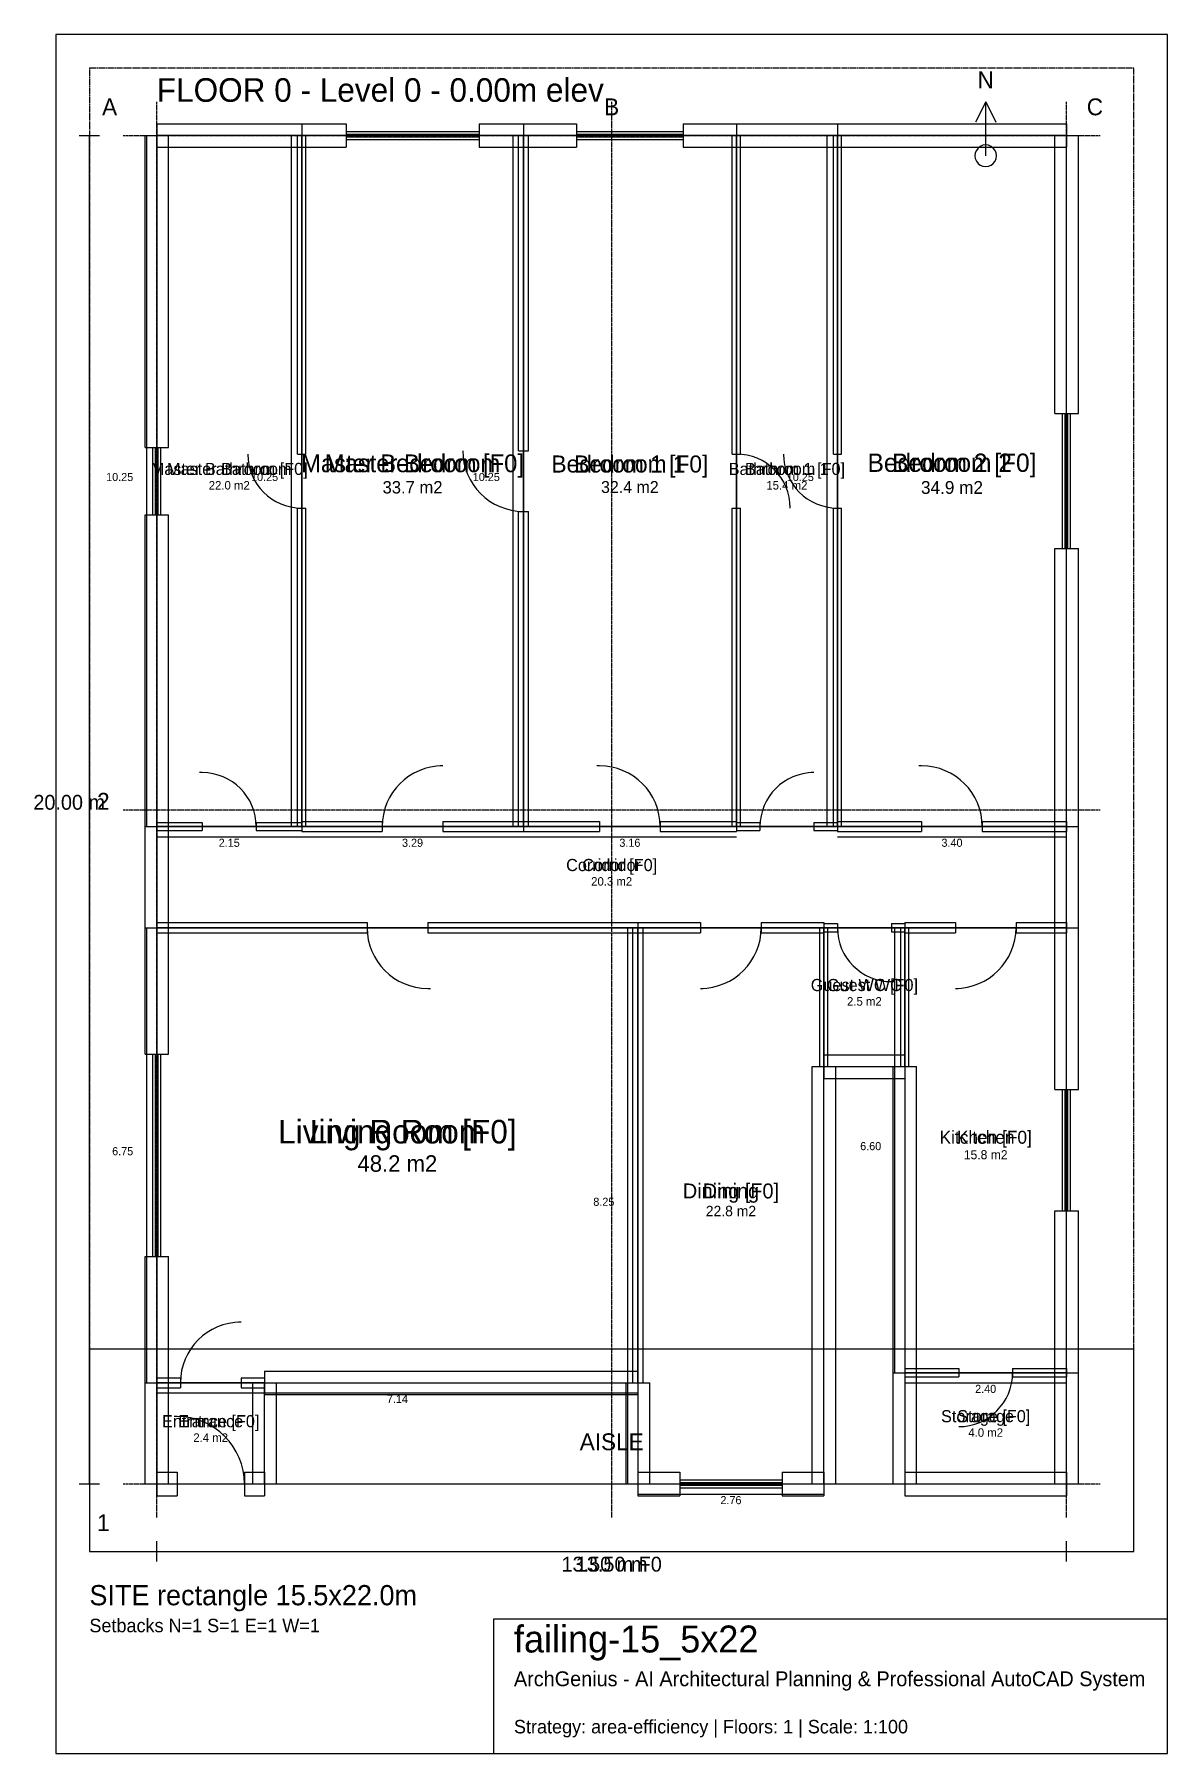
# Model space of a CAD drawing. Extents: x -817 to 16000, y -3000 to 22500.
import ezdxf
from ezdxf.enums import TextEntityAlignment as Align

# ---------------------------------------------------------------- set-up
doc = ezdxf.new("R2010")
doc.units = 0
doc.linetypes.add('CENTER', pattern=[50.8, 31.75, -6.35, 6.35, -6.35])
doc.linetypes.add('DASHED', pattern=[19.05, 12.7, -6.35])
for name, color, linetype in [('A-AXIS', 1, 'CENTER'), ('A-AXIS-TEXT', 1, 'CONTINUOUS'), ('A-BLDG-OUT', 9, 'DASHED'), ('A-DIMS', 2, 'CONTINUOUS'), ('A-DOOR', 3, 'CONTINUOUS'), ('A-FLOOR-0-A-BLDG-OUT', 9, 'DASHED'), ('A-FLOOR-0-A-DIMS', 2, 'CONTINUOUS'), ('A-FLOOR-0-A-DOOR', 3, 'CONTINUOUS'), ('A-FLOOR-0-A-PARKING', 8, 'CONTINUOUS'), ('A-FLOOR-0-A-ROOM', 7, 'CONTINUOUS'), ('A-FLOOR-0-A-SETBACK', 2, 'DASHED'), ('A-FLOOR-0-A-SITE', 3, 'DASHED'), ('A-FLOOR-0-A-WALL-EXT', 7, 'CONTINUOUS'), ('A-FLOOR-0-A-WALL-INT', 7, 'CONTINUOUS'), ('A-FLOOR-0-A-WALL-SERVICE', 7, 'CONTINUOUS'), ('A-FLOOR-0-A-WINDOW', 4, 'CONTINUOUS'), ('A-GRID', 1, 'CENTER'), ('A-NORTH', 7, 'CONTINUOUS'), ('A-PARKING', 8, 'CONTINUOUS'), ('A-ROOM', 7, 'CONTINUOUS'), ('A-SETBACK', 2, 'DASHED'), ('A-SITE', 3, 'DASHED'), ('A-TITLE', 7, 'CONTINUOUS'), ('A-WALL-EXT', 7, 'CONTINUOUS'), ('A-WALL-INT', 7, 'CONTINUOUS'), ('A-WALL-SERVICE', 7, 'CONTINUOUS'), ('A-WINDOW', 4, 'CONTINUOUS')]:
    doc.layers.add(name, color=color, linetype=linetype)

msp = doc.modelspace()

# ---------------------------------------------------------------- linework, layer by layer
at = {"layer": 'A-AXIS'}
for p, q in [((7750, 500), (7750, 21500)), ((500, 11000), (15000, 11000))]:
    msp.add_line(p, q, dxfattribs=at)
at = {"layer": 'A-BLDG-OUT'}
msp.add_lwpolyline([(1000, 1000), (14500, 1000), (14500, 21000), (1000, 21000)], close=True, dxfattribs=at)
at = {"layer": 'A-DIMS'}
for p, q in [((-150, 21000), (150, 21000)), ((0, 1000), (0, 21000)), ((850, 10750), (850, 21000)), ((3000, 10750), (3000, 21000)), ((6290, 10750), (6290, 21000)), ((10950, 10750), (10950, 21000)), ((1000, 10600), (3150, 10600)), ((3150, 10600), (6440, 10600)), ((6440, 10600), (9600, 10600)), ((11100, 10600), (14500, 10600)), ((850, 2500), (850, 9250)), ((7990, 1000), (7990, 9250)), ((11950, 2650), (11950, 9250)), ((1000, 2350), (8140, 2350)), ((12100, 2500), (14500, 2500)), ((-150, 1000), (150, 1000)), ((8140, 850), (10900, 850)), ((1000, -150), (1000, 150)), ((1000, 0), (14500, 0)), ((14500, -150), (14500, 150))]:
    msp.add_line(p, q, dxfattribs=at)
at = {"layer": 'A-DOOR'}
for p, q in [((5540, 16325), (5540, 16285)), ((6440, 16325), (6440, 15425)), ((2350, 16275), (2350, 16235)), ((3150, 16275), (3150, 15475)), ((9600, 15475), (9600, 16275)), ((10300, 16275), (10300, 16235)), ((11100, 16275), (11100, 15475)), ((10400, 15475), (10400, 15515)), ((1675, 11550), (1635, 11550)), ((5245, 11650), (5205, 11650)), ((7570, 11650), (7530, 11650)), ((10750, 11550), (10710, 11550)), ((12350, 11650), (12310, 11650)), ((1675, 10750), (2475, 10750)), ((5245, 10750), (4345, 10750)), ((7570, 10750), (8470, 10750)), ((10750, 10750), (9950, 10750)), ((12350, 10750), (13250, 10750)), ((5020, 9250), (4120, 9250)), ((9070, 9250), (9970, 9250)), ((11900, 9250), (11100, 9250)), ((12850, 9250), (13750, 9250)), ((11900, 8450), (11940, 8450)), ((5020, 8350), (5060, 8350)), ((9070, 8350), (9110, 8350)), ((12850, 8350), (12890, 8350)), ((2250, 3400), (2210, 3400)), ((12900, 2650), (13700, 2650)), ((2250, 2500), (1350, 2500)), ((1300, 2000), (1260, 2000)), ((12900, 1850), (12940, 1850)), ((1300, 1000), (2300, 1000))]:
    msp.add_line(p, q, dxfattribs=at)
for centre, radius, start, end in [((6440, 16325), 900, 180, 270), ((3150, 16275), 800, 180, 270), ((9600, 15475), 800, 0, 90), ((11100, 16275), 800, 180, 270), ((1675, 10750), 800, 0, 90), ((5245, 10750), 900, 90, 180), ((7570, 10750), 900, 0, 90), ((10750, 10750), 800, 90, 180), ((12350, 10750), 900, 0, 90), ((5020, 9250), 900, 180, 270), ((9070, 9250), 900, -90, 0), ((11900, 9250), 800, 180, 270), ((12850, 9250), 900, -90, 0), ((2250, 2500), 900, 90, 180), ((12900, 2650), 800, -90, 0), ((1300, 1000), 1000, 0, 90)]:
    msp.add_arc(centre, radius, start, end, dxfattribs=at)
at = {"layer": 'A-FLOOR-0-A-BLDG-OUT'}
msp.add_lwpolyline([(1000, 1000), (14500, 1000), (14500, 21000), (1000, 21000)], close=True, dxfattribs=at)
at = {"layer": 'A-FLOOR-0-A-DIMS'}
for p, q in [((-150, 21000), (150, 21000)), ((0, 1000), (0, 21000)), ((850, 10750), (850, 21000)), ((3000, 10750), (3000, 21000)), ((6290, 10750), (6290, 21000)), ((10950, 10750), (10950, 21000)), ((1000, 10600), (3150, 10600)), ((3150, 10600), (6440, 10600)), ((6440, 10600), (9600, 10600)), ((11100, 10600), (14500, 10600)), ((850, 2500), (850, 9250)), ((7990, 1000), (7990, 9250)), ((11950, 2650), (11950, 9250)), ((1000, 2350), (8140, 2350)), ((12100, 2500), (14500, 2500)), ((-150, 1000), (150, 1000)), ((8140, 850), (10900, 850)), ((1000, -150), (1000, 150)), ((1000, 0), (14500, 0)), ((14500, -150), (14500, 150))]:
    msp.add_line(p, q, dxfattribs=at)
at = {"layer": 'A-FLOOR-0-A-DOOR'}
for p, q in [((5540, 16325), (5540, 16285)), ((6440, 16325), (6440, 15425)), ((2350, 16275), (2350, 16235)), ((3150, 16275), (3150, 15475)), ((9600, 15475), (9600, 16275)), ((10300, 16275), (10300, 16235)), ((11100, 16275), (11100, 15475)), ((10400, 15475), (10400, 15515)), ((1675, 11550), (1635, 11550)), ((5245, 11650), (5205, 11650)), ((7570, 11650), (7530, 11650)), ((10750, 11550), (10710, 11550)), ((12350, 11650), (12310, 11650)), ((1675, 10750), (2475, 10750)), ((5245, 10750), (4345, 10750)), ((7570, 10750), (8470, 10750)), ((10750, 10750), (9950, 10750)), ((12350, 10750), (13250, 10750)), ((5020, 9250), (4120, 9250)), ((9070, 9250), (9970, 9250)), ((11900, 9250), (11100, 9250)), ((12850, 9250), (13750, 9250)), ((11900, 8450), (11940, 8450)), ((5020, 8350), (5060, 8350)), ((9070, 8350), (9110, 8350)), ((12850, 8350), (12890, 8350)), ((2250, 3400), (2210, 3400)), ((12900, 2650), (13700, 2650)), ((2250, 2500), (1350, 2500)), ((1300, 2000), (1260, 2000)), ((12900, 1850), (12940, 1850)), ((1300, 1000), (2300, 1000))]:
    msp.add_line(p, q, dxfattribs=at)
for centre, radius, start, end in [((6440, 16325), 900, 180, 270), ((3150, 16275), 800, 180, 270), ((9600, 15475), 800, 0, 90), ((11100, 16275), 800, 180, 270), ((1675, 10750), 800, 0, 90), ((5245, 10750), 900, 90, 180), ((7570, 10750), 900, 0, 90), ((10750, 10750), 800, 90, 180), ((12350, 10750), 900, 0, 90), ((5020, 9250), 900, 180, 270), ((9070, 9250), 900, -90, 0), ((11900, 9250), 800, 180, 270), ((12850, 9250), 900, -90, 0), ((2250, 2500), 900, 90, 180), ((12900, 2650), 800, -90, 0), ((1300, 1000), 1000, 0, 90)]:
    msp.add_arc(centre, radius, start, end, dxfattribs=at)
at = {"layer": 'A-FLOOR-0-A-PARKING'}
msp.add_lwpolyline([(0, 0), (15500, 0), (15500, 3000), (0, 3000)], close=True, dxfattribs=at)
at = {"layer": 'A-FLOOR-0-A-ROOM'}
for points in [[(1000, 10750), (3150, 10750), (3150, 21000), (1000, 21000)], [(3150, 10750), (6440, 10750), (6440, 21000), (3150, 21000)], [(6440, 10750), (9600, 10750), (9600, 21000), (6440, 21000)], [(9600, 10750), (11100, 10750), (11100, 21000), (9600, 21000)], [(11100, 10750), (14500, 10750), (14500, 21000), (11100, 21000)], [(1000, 9250), (14500, 9250), (14500, 10750), (1000, 10750)], [(1000, 2500), (8140, 2500), (8140, 9250), (1000, 9250)], [(8140, 1000), (10900, 1000), (10900, 9250), (8140, 9250)], [(10900, 7190), (12100, 7190), (12100, 9250), (10900, 9250)], [(12100, 2650), (14500, 2650), (14500, 9250), (12100, 9250)], [(12100, 1000), (14500, 1000), (14500, 2650), (12100, 2650)], [(1000, 1000), (2600, 1000), (2600, 2500), (1000, 2500)]]:
    msp.add_lwpolyline(points, close=True, dxfattribs=at)
at = {"layer": 'A-FLOOR-0-A-SETBACK'}
msp.add_lwpolyline([(1000, 1000), (14500, 1000), (14500, 21000), (1000, 21000)], close=True, dxfattribs=at)
at = {"layer": 'A-FLOOR-0-A-SITE'}
msp.add_lwpolyline([(0, 0), (15500, 0), (15500, 22000), (0, 22000)], close=True, dxfattribs=at)
at = {"layer": 'A-FLOOR-0-A-WALL-EXT'}
for p, q in [((1000, 21175), (3150, 21175)), ((1000, 21175), (1000, 20825)), ((3150, 21175), (3150, 20825)), ((3150, 21175), (3808, 21175)), ((3150, 21175), (3150, 20825)), ((3808, 21175), (3808, 20825)), ((5782, 21175), (6440, 21175)), ((5782, 21175), (5782, 20825)), ((6440, 21175), (6440, 20825)), ((6440, 21175), (7230, 21175)), ((6440, 21175), (6440, 20825)), ((7230, 21175), (7230, 20825)), ((8810, 21175), (9600, 21175)), ((8810, 21175), (8810, 20825)), ((9600, 21175), (9600, 20825)), ((9600, 21175), (11100, 21175)), ((9600, 21175), (9600, 20825)), ((11100, 21175), (11100, 20825)), ((11100, 21175), (14500, 21175)), ((11100, 21175), (11100, 20825)), ((14500, 21175), (14500, 20825)), ((825, 16375), (825, 21000)), ((825, 21000), (1175, 21000)), ((1175, 16375), (1175, 21000)), ((14325, 16875), (14325, 21000)), ((14325, 21000), (14675, 21000)), ((14675, 16875), (14675, 21000)), ((1000, 20825), (3150, 20825)), ((3150, 20825), (3808, 20825)), ((5782, 20825), (6440, 20825)), ((6440, 20825), (7230, 20825)), ((8810, 20825), (9600, 20825)), ((9600, 20825), (11100, 20825)), ((11100, 20825), (14500, 20825)), ((14325, 16875), (14675, 16875)), ((825, 16375), (1175, 16375)), ((825, 10750), (825, 15375)), ((825, 15375), (1175, 15375)), ((1175, 10750), (1175, 15375)), ((14325, 10750), (14325, 14875)), ((14325, 14875), (14675, 14875)), ((14675, 10750), (14675, 14875)), ((825, 9250), (825, 10750)), ((825, 10750), (1175, 10750)), ((825, 10750), (1175, 10750)), ((1175, 9250), (1175, 10750)), ((14325, 9250), (14325, 10750)), ((14325, 10750), (14675, 10750)), ((14325, 10750), (14675, 10750)), ((14675, 9250), (14675, 10750)), ((825, 7375), (825, 9250)), ((825, 9250), (1175, 9250)), ((825, 9250), (1175, 9250)), ((1175, 7375), (1175, 9250)), ((14325, 6850), (14325, 9250)), ((14325, 9250), (14675, 9250)), ((14325, 9250), (14675, 9250)), ((14675, 6850), (14675, 9250)), ((825, 7375), (1175, 7375)), ((10725, 1000), (10725, 7190)), ((10725, 7190), (11075, 7190)), ((10900, 7365), (12100, 7365)), ((10900, 7365), (10900, 7015)), ((11075, 1000), (11075, 7190)), ((11925, 2650), (11925, 7190)), ((11925, 7190), (12275, 7190)), ((12100, 7365), (12100, 7015)), ((12275, 2650), (12275, 7190)), ((10900, 7015), (12100, 7015)), ((14325, 6850), (14675, 6850)), ((14325, 2650), (14325, 5050)), ((14325, 5050), (14675, 5050)), ((14675, 2650), (14675, 5050)), ((825, 2500), (825, 4375)), ((825, 4375), (1175, 4375)), ((1175, 2500), (1175, 4375)), ((2600, 2675), (8140, 2675)), ((2600, 2675), (2600, 2325)), ((8140, 2675), (8140, 2325)), ((11925, 1000), (11925, 2650)), ((11925, 2650), (12275, 2650)), ((11925, 2650), (12275, 2650)), ((12275, 1000), (12275, 2650)), ((14325, 1000), (14325, 2650)), ((14325, 2650), (14675, 2650)), ((14325, 2650), (14675, 2650)), ((14675, 1000), (14675, 2650)), ((825, 1000), (825, 2500)), ((825, 2500), (1175, 2500)), ((825, 2500), (1175, 2500)), ((1175, 1000), (1175, 2500)), ((2425, 1000), (2425, 2500)), ((2425, 2500), (2775, 2500)), ((2600, 2325), (8140, 2325)), ((2775, 1000), (2775, 2500)), ((7965, 1000), (7965, 2500)), ((7965, 2500), (8315, 2500)), ((8315, 1000), (8315, 2500)), ((1000, 1175), (1300, 1175)), ((1000, 1175), (1000, 825)), ((1300, 1175), (1300, 825)), ((2300, 1175), (2600, 1175)), ((2300, 1175), (2300, 825)), ((2600, 1175), (2600, 825)), ((8140, 1175), (8761, 1175)), ((8140, 1175), (8140, 825)), ((8761, 1175), (8761, 825)), ((10279, 1175), (10900, 1175)), ((10279, 1175), (10279, 825)), ((10900, 1175), (10900, 825)), ((12100, 1175), (14500, 1175)), ((12100, 1175), (12100, 825)), ((14500, 1175), (14500, 825)), ((825, 1000), (1175, 1000)), ((1000, 825), (1300, 825)), ((2300, 825), (2600, 825)), ((2425, 1000), (2775, 1000)), ((7965, 1000), (8315, 1000)), ((8140, 825), (8761, 825)), ((10279, 825), (10900, 825)), ((10725, 1000), (11075, 1000)), ((11925, 1000), (12275, 1000)), ((12100, 825), (14500, 825)), ((14325, 1000), (14675, 1000))]:
    msp.add_line(p, q, dxfattribs=at)
at = {"layer": 'A-FLOOR-0-A-WALL-INT'}
for p, q in [((6365, 16325), (6365, 21000)), ((6365, 21000), (6515, 21000)), ((6515, 16325), (6515, 21000)), ((6365, 16325), (6515, 16325)), ((6365, 10750), (6365, 15425)), ((6365, 15425), (6515, 15425)), ((6515, 10750), (6515, 15425)), ((3150, 10825), (4345, 10825)), ((3150, 10825), (3150, 10675)), ((4345, 10825), (4345, 10675)), ((5245, 10825), (6440, 10825)), ((5245, 10825), (5245, 10675)), ((6365, 10750), (6515, 10750)), ((6440, 10825), (6440, 10675)), ((6440, 10825), (7570, 10825)), ((6440, 10825), (6440, 10675)), ((7570, 10825), (7570, 10675)), ((8470, 10825), (9600, 10825)), ((8470, 10825), (8470, 10675)), ((9600, 10825), (9600, 10675)), ((11100, 10825), (12350, 10825)), ((11100, 10825), (11100, 10675)), ((12350, 10825), (12350, 10675)), ((13250, 10825), (14500, 10825)), ((13250, 10825), (13250, 10675)), ((14500, 10825), (14500, 10675)), ((3150, 10675), (4345, 10675)), ((5245, 10675), (6440, 10675)), ((6440, 10675), (7570, 10675)), ((8470, 10675), (9600, 10675)), ((11100, 10675), (12350, 10675)), ((13250, 10675), (14500, 10675)), ((1000, 9325), (4120, 9325)), ((1000, 9325), (1000, 9175)), ((4120, 9325), (4120, 9175)), ((5020, 9325), (8140, 9325)), ((5020, 9325), (5020, 9175)), ((8065, 2500), (8065, 9250)), ((8065, 9250), (8215, 9250)), ((8140, 9325), (8140, 9175)), ((8140, 9325), (9070, 9325)), ((8140, 9325), (8140, 9175)), ((8215, 2500), (8215, 9250)), ((9070, 9325), (9070, 9175)), ((9970, 9325), (10900, 9325)), ((9970, 9325), (9970, 9175)), ((10900, 9325), (10900, 9175)), ((12100, 9325), (12850, 9325)), ((12100, 9325), (12100, 9175)), ((12850, 9325), (12850, 9175)), ((13750, 9325), (14500, 9325)), ((13750, 9325), (13750, 9175)), ((14500, 9325), (14500, 9175)), ((1000, 9175), (4120, 9175)), ((5020, 9175), (8140, 9175)), ((8140, 9175), (9070, 9175)), ((9970, 9175), (10900, 9175)), ((12100, 9175), (12850, 9175)), ((13750, 9175), (14500, 9175)), ((1000, 2575), (1350, 2575)), ((1000, 2575), (1000, 2425)), ((1350, 2575), (1350, 2425)), ((2250, 2575), (2600, 2575)), ((2250, 2575), (2250, 2425)), ((2600, 2575), (2600, 2425)), ((1000, 2425), (1350, 2425)), ((2250, 2425), (2600, 2425)), ((8065, 2500), (8215, 2500))]:
    msp.add_line(p, q, dxfattribs=at)
at = {"layer": 'A-FLOOR-0-A-WALL-SERVICE'}
for p, q in [((3090, 16275), (3090, 21000)), ((3090, 21000), (3210, 21000)), ((3210, 16275), (3210, 21000)), ((9540, 16275), (9540, 21000)), ((9540, 21000), (9660, 21000)), ((9660, 16275), (9660, 21000)), ((11040, 16275), (11040, 21000)), ((11040, 21000), (11160, 21000)), ((11160, 16275), (11160, 21000)), ((3090, 16275), (3210, 16275)), ((9540, 16275), (9660, 16275)), ((11040, 16275), (11160, 16275)), ((3090, 10750), (3090, 15475)), ((3090, 15475), (3210, 15475)), ((3210, 10750), (3210, 15475)), ((9540, 10750), (9540, 15475)), ((9540, 15475), (9660, 15475)), ((9660, 10750), (9660, 15475)), ((11040, 10750), (11040, 15475)), ((11040, 15475), (11160, 15475)), ((11160, 10750), (11160, 15475)), ((1000, 10810), (1675, 10810)), ((1000, 10810), (1000, 10690)), ((1675, 10810), (1675, 10690)), ((2475, 10810), (3150, 10810)), ((2475, 10810), (2475, 10690)), ((3090, 10750), (3210, 10750)), ((3150, 10810), (3150, 10690)), ((9540, 10750), (9660, 10750)), ((9600, 10810), (9950, 10810)), ((9600, 10810), (9600, 10690)), ((9950, 10810), (9950, 10690)), ((10750, 10810), (11100, 10810)), ((10750, 10810), (10750, 10690)), ((11040, 10750), (11160, 10750)), ((11100, 10810), (11100, 10690)), ((1000, 10690), (1675, 10690)), ((2475, 10690), (3150, 10690)), ((9600, 10690), (9950, 10690)), ((10750, 10690), (11100, 10690)), ((10840, 7190), (10840, 9250)), ((10840, 9250), (10960, 9250)), ((10900, 9310), (11100, 9310)), ((10900, 9310), (10900, 9190)), ((10900, 9190), (11100, 9190)), ((10960, 7190), (10960, 9250)), ((11100, 9310), (11100, 9190)), ((11900, 9310), (12100, 9310)), ((11900, 9310), (11900, 9190)), ((11900, 9190), (12100, 9190)), ((12040, 7190), (12040, 9250)), ((12040, 9250), (12160, 9250)), ((12100, 9310), (12100, 9190)), ((12160, 7190), (12160, 9250)), ((10840, 7190), (10960, 7190)), ((12040, 7190), (12160, 7190)), ((12100, 2710), (12900, 2710)), ((12100, 2710), (12100, 2590)), ((12100, 2590), (12900, 2590)), ((12900, 2710), (12900, 2590)), ((13700, 2710), (14500, 2710)), ((13700, 2710), (13700, 2590)), ((13700, 2590), (14500, 2590)), ((14500, 2710), (14500, 2590))]:
    msp.add_line(p, q, dxfattribs=at)
at = {"layer": 'A-FLOOR-0-A-WINDOW'}
for p, q in [((3808, 21060), (5782, 21060)), ((3808, 21020), (5782, 21020)), ((3808, 20980), (5782, 20980)), ((3808, 20940), (5782, 20940)), ((7230, 21060), (8810, 21060)), ((7230, 21020), (8810, 21020)), ((7230, 20980), (8810, 20980)), ((7230, 20940), (8810, 20940)), ((14440, 14875), (14440, 16875)), ((14480, 14875), (14480, 16875)), ((14520, 14875), (14520, 16875)), ((14560, 14875), (14560, 16875)), ((940, 15375), (940, 16375)), ((980, 15375), (980, 16375)), ((1020, 15375), (1020, 16375)), ((1060, 15375), (1060, 16375)), ((940, 4375), (940, 7375)), ((980, 4375), (980, 7375)), ((1020, 4375), (1020, 7375)), ((1060, 4375), (1060, 7375)), ((14440, 5050), (14440, 6850)), ((14480, 5050), (14480, 6850)), ((14520, 5050), (14520, 6850)), ((14560, 5050), (14560, 6850)), ((8761, 1060), (10279, 1060)), ((8761, 1020), (10279, 1020)), ((8761, 980), (10279, 980)), ((8761, 940), (10279, 940))]:
    msp.add_line(p, q, dxfattribs=at)
at = {"layer": 'A-GRID'}
for p, q in [((1000, 500), (1000, 21500)), ((14500, 500), (14500, 21500)), ((500, 21000), (15000, 21000)), ((500, 1000), (15000, 1000))]:
    msp.add_line(p, q, dxfattribs=at)
at = {"layer": 'A-NORTH'}
for p, q in [((13300, 21500), (13150, 21200)), ((13300, 20700), (13300, 21500)), ((13300, 21500), (13450, 21200)), ((13145.45, 20741.41), (13140, 20700)), ((13140, 20700), (13145.45, 20658.59)), ((13161.44, 20780), (13145.45, 20741.41)), ((13145.45, 20658.59), (13161.44, 20620)), ((13186.86, 20813.14), (13161.44, 20780)), ((13220, 20838.56), (13186.86, 20813.14)), ((13258.59, 20854.55), (13220, 20838.56)), ((13300, 20860), (13258.59, 20854.55)), ((13341.41, 20854.55), (13300, 20860)), ((13380, 20838.56), (13341.41, 20854.55)), ((13413.14, 20813.14), (13380, 20838.56)), ((13438.56, 20780), (13413.14, 20813.14)), ((13454.55, 20741.41), (13438.56, 20780)), ((13438.56, 20620), (13454.55, 20658.59)), ((13460, 20700), (13454.55, 20741.41)), ((13454.55, 20658.59), (13460, 20700)), ((13161.44, 20620), (13186.86, 20586.86)), ((13186.86, 20586.86), (13220, 20561.44)), ((13220, 20561.44), (13258.59, 20545.45)), ((13258.59, 20545.45), (13300, 20540)), ((13300, 20540), (13341.41, 20545.45)), ((13341.41, 20545.45), (13380, 20561.44)), ((13380, 20561.44), (13413.14, 20586.86)), ((13413.14, 20586.86), (13438.56, 20620))]:
    msp.add_line(p, q, dxfattribs=at)
at = {"layer": 'A-PARKING'}
msp.add_lwpolyline([(0, 0), (15500, 0), (15500, 3000), (0, 3000)], close=True, dxfattribs=at)
at = {"layer": 'A-ROOM'}
for points in [[(1000, 10750), (3150, 10750), (3150, 21000), (1000, 21000)], [(3150, 10750), (6440, 10750), (6440, 21000), (3150, 21000)], [(6440, 10750), (9600, 10750), (9600, 21000), (6440, 21000)], [(9600, 10750), (11100, 10750), (11100, 21000), (9600, 21000)], [(11100, 10750), (14500, 10750), (14500, 21000), (11100, 21000)], [(1000, 9250), (14500, 9250), (14500, 10750), (1000, 10750)], [(1000, 2500), (8140, 2500), (8140, 9250), (1000, 9250)], [(8140, 1000), (10900, 1000), (10900, 9250), (8140, 9250)], [(10900, 7190), (12100, 7190), (12100, 9250), (10900, 9250)], [(12100, 2650), (14500, 2650), (14500, 9250), (12100, 9250)], [(12100, 1000), (14500, 1000), (14500, 2650), (12100, 2650)], [(1000, 1000), (2600, 1000), (2600, 2500), (1000, 2500)]]:
    msp.add_lwpolyline(points, close=True, dxfattribs=at)
at = {"layer": 'A-SETBACK'}
msp.add_lwpolyline([(1000, 1000), (14500, 1000), (14500, 21000), (1000, 21000)], close=True, dxfattribs=at)
at = {"layer": 'A-SITE'}
msp.add_lwpolyline([(0, 0), (15500, 0), (15500, 22000), (0, 22000)], close=True, dxfattribs=at)
at = {"layer": 'A-TITLE'}
for p, q in [((16000, 22500), (-500, 22500)), ((-500, 22500), (-500, -3000)), ((16000, -3000), (16000, 22500)), ((6000, -1000), (16000, -1000)), ((6000, -3000), (6000, -1000)), ((16000, -3000), (16000, -1000)), ((-500, -3000), (16000, -3000)), ((6000, -3000), (16000, -3000))]:
    msp.add_line(p, q, dxfattribs=at)
at = {"layer": 'A-WALL-EXT'}
for p, q in [((1000, 21175), (3150, 21175)), ((1000, 21175), (1000, 20825)), ((3150, 21175), (3150, 20825)), ((3150, 21175), (3808, 21175)), ((3150, 21175), (3150, 20825)), ((3808, 21175), (3808, 20825)), ((5782, 21175), (6440, 21175)), ((5782, 21175), (5782, 20825)), ((6440, 21175), (6440, 20825)), ((6440, 21175), (7230, 21175)), ((6440, 21175), (6440, 20825)), ((7230, 21175), (7230, 20825)), ((8810, 21175), (9600, 21175)), ((8810, 21175), (8810, 20825)), ((9600, 21175), (9600, 20825)), ((9600, 21175), (11100, 21175)), ((9600, 21175), (9600, 20825)), ((11100, 21175), (11100, 20825)), ((11100, 21175), (14500, 21175)), ((11100, 21175), (11100, 20825)), ((14500, 21175), (14500, 20825)), ((825, 16375), (825, 21000)), ((825, 21000), (1175, 21000)), ((1175, 16375), (1175, 21000)), ((14325, 16875), (14325, 21000)), ((14325, 21000), (14675, 21000)), ((14675, 16875), (14675, 21000)), ((1000, 20825), (3150, 20825)), ((3150, 20825), (3808, 20825)), ((5782, 20825), (6440, 20825)), ((6440, 20825), (7230, 20825)), ((8810, 20825), (9600, 20825)), ((9600, 20825), (11100, 20825)), ((11100, 20825), (14500, 20825)), ((14325, 16875), (14675, 16875)), ((825, 16375), (1175, 16375)), ((825, 10750), (825, 15375)), ((825, 15375), (1175, 15375)), ((1175, 10750), (1175, 15375)), ((14325, 10750), (14325, 14875)), ((14325, 14875), (14675, 14875)), ((14675, 10750), (14675, 14875)), ((825, 9250), (825, 10750)), ((825, 10750), (1175, 10750)), ((825, 10750), (1175, 10750)), ((1175, 9250), (1175, 10750)), ((14325, 9250), (14325, 10750)), ((14325, 10750), (14675, 10750)), ((14325, 10750), (14675, 10750)), ((14675, 9250), (14675, 10750)), ((825, 7375), (825, 9250)), ((825, 9250), (1175, 9250)), ((825, 9250), (1175, 9250)), ((1175, 7375), (1175, 9250)), ((14325, 6850), (14325, 9250)), ((14325, 9250), (14675, 9250)), ((14325, 9250), (14675, 9250)), ((14675, 6850), (14675, 9250)), ((825, 7375), (1175, 7375)), ((10725, 1000), (10725, 7190)), ((10725, 7190), (11075, 7190)), ((10900, 7365), (12100, 7365)), ((10900, 7365), (10900, 7015)), ((11075, 1000), (11075, 7190)), ((11925, 2650), (11925, 7190)), ((11925, 7190), (12275, 7190)), ((12100, 7365), (12100, 7015)), ((12275, 2650), (12275, 7190)), ((10900, 7015), (12100, 7015)), ((14325, 6850), (14675, 6850)), ((14325, 2650), (14325, 5050)), ((14325, 5050), (14675, 5050)), ((14675, 2650), (14675, 5050)), ((825, 2500), (825, 4375)), ((825, 4375), (1175, 4375)), ((1175, 2500), (1175, 4375)), ((2600, 2675), (8140, 2675)), ((2600, 2675), (2600, 2325)), ((8140, 2675), (8140, 2325)), ((11925, 1000), (11925, 2650)), ((11925, 2650), (12275, 2650)), ((11925, 2650), (12275, 2650)), ((12275, 1000), (12275, 2650)), ((14325, 1000), (14325, 2650)), ((14325, 2650), (14675, 2650)), ((14325, 2650), (14675, 2650)), ((14675, 1000), (14675, 2650)), ((825, 1000), (825, 2500)), ((825, 2500), (1175, 2500)), ((825, 2500), (1175, 2500)), ((1175, 1000), (1175, 2500)), ((2425, 1000), (2425, 2500)), ((2425, 2500), (2775, 2500)), ((2600, 2325), (8140, 2325)), ((2775, 1000), (2775, 2500)), ((7965, 1000), (7965, 2500)), ((7965, 2500), (8315, 2500)), ((8315, 1000), (8315, 2500)), ((1000, 1175), (1300, 1175)), ((1000, 1175), (1000, 825)), ((1300, 1175), (1300, 825)), ((2300, 1175), (2600, 1175)), ((2300, 1175), (2300, 825)), ((2600, 1175), (2600, 825)), ((8140, 1175), (8761, 1175)), ((8140, 1175), (8140, 825)), ((8761, 1175), (8761, 825)), ((10279, 1175), (10900, 1175)), ((10279, 1175), (10279, 825)), ((10900, 1175), (10900, 825)), ((12100, 1175), (14500, 1175)), ((12100, 1175), (12100, 825)), ((14500, 1175), (14500, 825)), ((825, 1000), (1175, 1000)), ((1000, 825), (1300, 825)), ((2300, 825), (2600, 825)), ((2425, 1000), (2775, 1000)), ((7965, 1000), (8315, 1000)), ((8140, 825), (8761, 825)), ((10279, 825), (10900, 825)), ((10725, 1000), (11075, 1000)), ((11925, 1000), (12275, 1000)), ((12100, 825), (14500, 825)), ((14325, 1000), (14675, 1000))]:
    msp.add_line(p, q, dxfattribs=at)
at = {"layer": 'A-WALL-INT'}
for p, q in [((6365, 16325), (6365, 21000)), ((6365, 21000), (6515, 21000)), ((6515, 16325), (6515, 21000)), ((6365, 16325), (6515, 16325)), ((6365, 10750), (6365, 15425)), ((6365, 15425), (6515, 15425)), ((6515, 10750), (6515, 15425)), ((3150, 10825), (4345, 10825)), ((3150, 10825), (3150, 10675)), ((4345, 10825), (4345, 10675)), ((5245, 10825), (6440, 10825)), ((5245, 10825), (5245, 10675)), ((6365, 10750), (6515, 10750)), ((6440, 10825), (6440, 10675)), ((6440, 10825), (7570, 10825)), ((6440, 10825), (6440, 10675)), ((7570, 10825), (7570, 10675)), ((8470, 10825), (9600, 10825)), ((8470, 10825), (8470, 10675)), ((9600, 10825), (9600, 10675)), ((11100, 10825), (12350, 10825)), ((11100, 10825), (11100, 10675)), ((12350, 10825), (12350, 10675)), ((13250, 10825), (14500, 10825)), ((13250, 10825), (13250, 10675)), ((14500, 10825), (14500, 10675)), ((3150, 10675), (4345, 10675)), ((5245, 10675), (6440, 10675)), ((6440, 10675), (7570, 10675)), ((8470, 10675), (9600, 10675)), ((11100, 10675), (12350, 10675)), ((13250, 10675), (14500, 10675)), ((1000, 9325), (4120, 9325)), ((1000, 9325), (1000, 9175)), ((4120, 9325), (4120, 9175)), ((5020, 9325), (8140, 9325)), ((5020, 9325), (5020, 9175)), ((8065, 2500), (8065, 9250)), ((8065, 9250), (8215, 9250)), ((8140, 9325), (8140, 9175)), ((8140, 9325), (9070, 9325)), ((8140, 9325), (8140, 9175)), ((8215, 2500), (8215, 9250)), ((9070, 9325), (9070, 9175)), ((9970, 9325), (10900, 9325)), ((9970, 9325), (9970, 9175)), ((10900, 9325), (10900, 9175)), ((12100, 9325), (12850, 9325)), ((12100, 9325), (12100, 9175)), ((12850, 9325), (12850, 9175)), ((13750, 9325), (14500, 9325)), ((13750, 9325), (13750, 9175)), ((14500, 9325), (14500, 9175)), ((1000, 9175), (4120, 9175)), ((5020, 9175), (8140, 9175)), ((8140, 9175), (9070, 9175)), ((9970, 9175), (10900, 9175)), ((12100, 9175), (12850, 9175)), ((13750, 9175), (14500, 9175)), ((1000, 2575), (1350, 2575)), ((1000, 2575), (1000, 2425)), ((1350, 2575), (1350, 2425)), ((2250, 2575), (2600, 2575)), ((2250, 2575), (2250, 2425)), ((2600, 2575), (2600, 2425)), ((1000, 2425), (1350, 2425)), ((2250, 2425), (2600, 2425)), ((8065, 2500), (8215, 2500))]:
    msp.add_line(p, q, dxfattribs=at)
at = {"layer": 'A-WALL-SERVICE'}
for p, q in [((3090, 16275), (3090, 21000)), ((3090, 21000), (3210, 21000)), ((3210, 16275), (3210, 21000)), ((9540, 16275), (9540, 21000)), ((9540, 21000), (9660, 21000)), ((9660, 16275), (9660, 21000)), ((11040, 16275), (11040, 21000)), ((11040, 21000), (11160, 21000)), ((11160, 16275), (11160, 21000)), ((3090, 16275), (3210, 16275)), ((9540, 16275), (9660, 16275)), ((11040, 16275), (11160, 16275)), ((3090, 10750), (3090, 15475)), ((3090, 15475), (3210, 15475)), ((3210, 10750), (3210, 15475)), ((9540, 10750), (9540, 15475)), ((9540, 15475), (9660, 15475)), ((9660, 10750), (9660, 15475)), ((11040, 10750), (11040, 15475)), ((11040, 15475), (11160, 15475)), ((11160, 10750), (11160, 15475)), ((1000, 10810), (1675, 10810)), ((1000, 10810), (1000, 10690)), ((1675, 10810), (1675, 10690)), ((2475, 10810), (3150, 10810)), ((2475, 10810), (2475, 10690)), ((3090, 10750), (3210, 10750)), ((3150, 10810), (3150, 10690)), ((9540, 10750), (9660, 10750)), ((9600, 10810), (9950, 10810)), ((9600, 10810), (9600, 10690)), ((9950, 10810), (9950, 10690)), ((10750, 10810), (11100, 10810)), ((10750, 10810), (10750, 10690)), ((11040, 10750), (11160, 10750)), ((11100, 10810), (11100, 10690)), ((1000, 10690), (1675, 10690)), ((2475, 10690), (3150, 10690)), ((9600, 10690), (9950, 10690)), ((10750, 10690), (11100, 10690)), ((10840, 7190), (10840, 9250)), ((10840, 9250), (10960, 9250)), ((10900, 9310), (11100, 9310)), ((10900, 9310), (10900, 9190)), ((10900, 9190), (11100, 9190)), ((10960, 7190), (10960, 9250)), ((11100, 9310), (11100, 9190)), ((11900, 9310), (12100, 9310)), ((11900, 9310), (11900, 9190)), ((11900, 9190), (12100, 9190)), ((12040, 7190), (12040, 9250)), ((12040, 9250), (12160, 9250)), ((12100, 9310), (12100, 9190)), ((12160, 7190), (12160, 9250)), ((10840, 7190), (10960, 7190)), ((12040, 7190), (12160, 7190)), ((12100, 2710), (12900, 2710)), ((12100, 2710), (12100, 2590)), ((12100, 2590), (12900, 2590)), ((12900, 2710), (12900, 2590)), ((13700, 2710), (14500, 2710)), ((13700, 2710), (13700, 2590)), ((13700, 2590), (14500, 2590)), ((14500, 2710), (14500, 2590))]:
    msp.add_line(p, q, dxfattribs=at)
at = {"layer": 'A-WINDOW'}
for p, q in [((3808, 21060), (5782, 21060)), ((3808, 21020), (5782, 21020)), ((3808, 20980), (5782, 20980)), ((3808, 20940), (5782, 20940)), ((7230, 21060), (8810, 21060)), ((7230, 21020), (8810, 21020)), ((7230, 20980), (8810, 20980)), ((7230, 20940), (8810, 20940)), ((14440, 14875), (14440, 16875)), ((14480, 14875), (14480, 16875)), ((14520, 14875), (14520, 16875)), ((14560, 14875), (14560, 16875)), ((940, 15375), (940, 16375)), ((980, 15375), (980, 16375)), ((1020, 15375), (1020, 16375)), ((1060, 15375), (1060, 16375)), ((940, 4375), (940, 7375)), ((980, 4375), (980, 7375)), ((1020, 4375), (1020, 7375)), ((1060, 4375), (1060, 7375)), ((14440, 5050), (14440, 6850)), ((14480, 5050), (14480, 6850)), ((14520, 5050), (14520, 6850)), ((14560, 5050), (14560, 6850)), ((8761, 1060), (10279, 1060)), ((8761, 1020), (10279, 1020)), ((8761, 980), (10279, 980)), ((8761, 940), (10279, 940))]:
    msp.add_line(p, q, dxfattribs=at)

# ---------------------------------------------------------------- texts
at = {"layer": 'A-AXIS-TEXT'}
for s, p in [('A', (300, 21300)), ('B', (7750, 21300))]:
    msp.add_text(s, height=250, dxfattribs=at).set_placement(p, align=Align.CENTER)
msp.add_text('C', height=250, dxfattribs=at).set_placement((14800, 21300))
for s, p in [('2', (300, 11000)), ('1', (300, 300))]:
    msp.add_text(s, height=250, dxfattribs=at).set_placement(p, align=Align.RIGHT)
at = {"layer": 'A-DIMS'}
for s, p in [('10.25', (650, 15875)), ('10.25', (2800, 15875)), ('10.25', (6090, 15875)), ('10.25', (10750, 15875)), ('6.75', (650, 5875)), ('6.60', (11750, 5950)), ('8.25', (7790, 5125))]:
    msp.add_text(s, height=120, dxfattribs=at).set_placement(p, align=Align.RIGHT)
for s, height, p in [('20.00 m', 220, (-300, 11000)), ('2.15', 120, (2075, 10450)), ('3.29', 120, (4795, 10450)), ('3.16', 120, (8020, 10450)), ('3.40', 120, (12800, 10450)), ('7.14', 120, (4570, 2200)), ('2.40', 120, (13300, 2350)), ('2.76', 120, (9520, 700)), ('13.50 m', 220, (7750, -300))]:
    msp.add_text(s, height=height, dxfattribs=at).set_placement(p, align=Align.CENTER)
at = {"layer": 'A-FLOOR-0-A-DIMS'}
for s, p in [('10.25', (650, 15875)), ('10.25', (2800, 15875)), ('10.25', (6090, 15875)), ('10.25', (10750, 15875)), ('6.75', (650, 5875)), ('6.60', (11750, 5950)), ('8.25', (7790, 5125))]:
    msp.add_text(s, height=120, dxfattribs=at).set_placement(p, align=Align.RIGHT)
for s, height, p in [('20.00 m', 220, (-300, 11000)), ('2.15', 120, (2075, 10450)), ('3.29', 120, (4795, 10450)), ('3.16', 120, (8020, 10450)), ('3.40', 120, (12800, 10450)), ('7.14', 120, (4570, 2200)), ('2.40', 120, (13300, 2350)), ('2.76', 120, (9520, 700)), ('13.50 m F0', 220, (7750, -300))]:
    msp.add_text(s, height=height, dxfattribs=at).set_placement(p, align=Align.CENTER)
at = {"layer": 'A-FLOOR-0-A-PARKING'}
msp.add_text('AISLE', height=250, dxfattribs=at).set_placement((7750, 1500), align=Align.CENTER)
at = {"layer": 'A-FLOOR-0-A-ROOM'}
msp.add_text('FLOOR 0 - Level 0 - 0.00m elev', height=350, dxfattribs=at).set_placement((1000, 21500))
for s, height, p in [('Master Bathroom [F0]', 180, (2075, 15965)), ('Master Bedroom [F0]', 263.2, (4795, 16006.6)), ('Bedroom 1 [F0]', 252.8, (8020, 16001.4)), ('Bathroom 1 [F0]', 180, (10350, 15965)), ('Bedroom 2 [F0]', 272, (12800, 16011)), ('22.0 m2', 126, (2075, 15749)), ('33.7 m2', 184.24, (4795, 15690.76)), ('32.4 m2', 176.96, (8020, 15698.04)), ('15.4 m2', 126, (10350, 15749)), ('34.9 m2', 190.4, (12800, 15684.6)), ('Corridor [F0]', 180, (7750, 10090)), ('20.3 m2', 126, (7750, 9874)), ('Guest WC [F0]', 180, (11500, 8310)), ('2.5 m2', 126, (11500, 8094)), ('Living Room [F0]', 350, (4570, 6050)), ('Kitchen [F0]', 192, (13300, 6046)), ('48.2 m2', 245, (4570, 5630)), ('15.8 m2', 134.4, (13300, 5815.6)), ('Dining [F0]', 220.8, (9520, 5235.4)), ('22.8 m2', 154.56, (9520, 4970.44)), ('Storage [F0]', 180, (13300, 1915)), ('Entrance [F0]', 180, (1800, 1840)), ('4.0 m2', 126, (13300, 1699)), ('2.4 m2', 126, (1800, 1624))]:
    msp.add_text(s, height=height, dxfattribs=at).set_placement(p, align=Align.CENTER)
at = {"layer": 'A-NORTH'}
msp.add_text('N', height=250, dxfattribs=at).set_placement((13300, 21700), align=Align.CENTER)
at = {"layer": 'A-PARKING'}
msp.add_text('AISLE', height=250, dxfattribs=at).set_placement((7750, 1500), align=Align.CENTER)
at = {"layer": 'A-ROOM'}
msp.add_text('FLOOR 0 - Level 0', height=350, dxfattribs=at).set_placement((1000, 21500))
for s, height, p in [('Master Bathroom', 180, (2075, 15965)), ('Master Bedroom', 263.2, (4795, 16006.6)), ('Bedroom 1', 252.8, (8020, 16001.4)), ('Bathroom 1', 180, (10350, 15965)), ('Bedroom 2', 272, (12800, 16011)), ('22.0 m2', 126, (2075, 15749)), ('33.7 m2', 184.24, (4795, 15690.76)), ('32.4 m2', 176.96, (8020, 15698.04)), ('15.4 m2', 126, (10350, 15749)), ('34.9 m2', 190.4, (12800, 15684.6)), ('Corridor', 180, (7750, 10090)), ('20.3 m2', 126, (7750, 9874)), ('Guest WC', 180, (11500, 8310)), ('2.5 m2', 126, (11500, 8094)), ('Living Room', 350, (4570, 6050)), ('Kitchen', 192, (13300, 6046)), ('48.2 m2', 245, (4570, 5630)), ('15.8 m2', 134.4, (13300, 5815.6)), ('Dining', 220.8, (9520, 5235.4)), ('22.8 m2', 154.56, (9520, 4970.44)), ('Storage', 180, (13300, 1915)), ('Entrance', 180, (1800, 1840)), ('4.0 m2', 126, (13300, 1699)), ('2.4 m2', 126, (1800, 1624))]:
    msp.add_text(s, height=height, dxfattribs=at).set_placement(p, align=Align.CENTER)
at = {"layer": 'A-SETBACK'}
msp.add_text('Setbacks N=1 S=1 E=1 W=1', height=200, dxfattribs=at).set_placement((0, -1200))
at = {"layer": 'A-SITE'}
msp.add_text('SITE rectangle 15.5x22.0m', height=300, dxfattribs=at).set_placement((0, -800))
at = {"layer": 'A-TITLE'}
for s, height, p in [('failing-15_5x22', 400, (6300, -1500)), ('ArchGenius - AI Architectural Planning & Professional AutoCAD System', 220, (6300, -2000)), ('Strategy: area-efficiency | Floors: 1 | Scale: 1:100', 200, (6300, -2700))]:
    msp.add_text(s, height=height, dxfattribs=at).set_placement(p)

doc.saveas('drawing.dxf')
